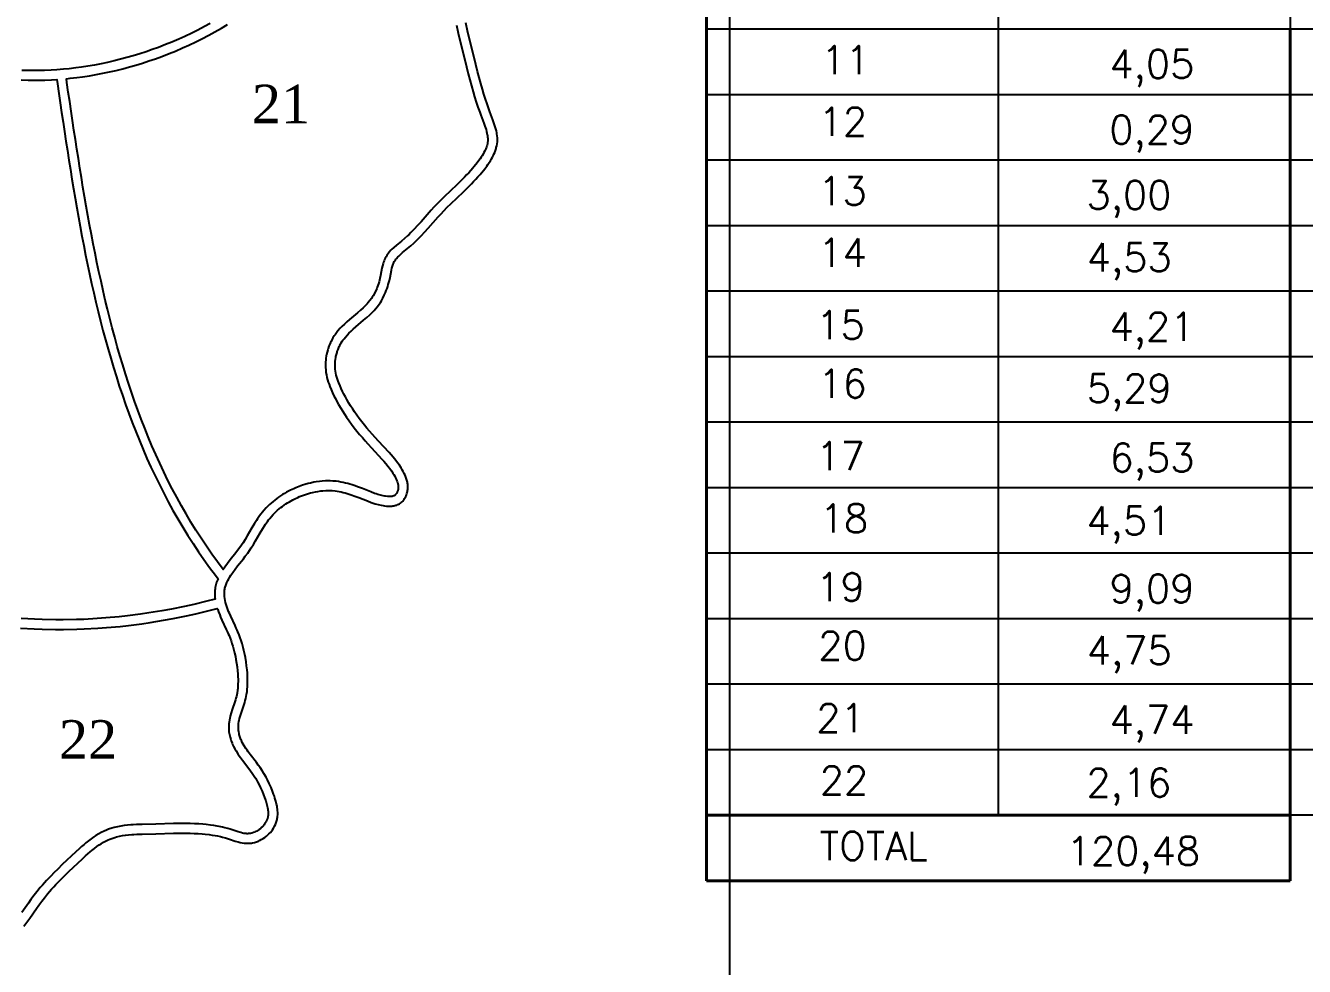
# Model space of a CAD drawing. Header units: metres. Extents: x 711461 to 714408, y 7855790 to 7857874.
# Drawn here: x 713334 to 713999, y 7856572 to 7857060 of the extents above; entities that cross this region are included whole.
import ezdxf
from ezdxf.enums import TextEntityAlignment as Align

# ---------------------------------------------------------------- set-up
doc = ezdxf.new("R2010")
doc.units = ezdxf.units.M
doc.linetypes.add('CONTINUO', pattern=[0])
for name, color, linetype in [('011400xxxx', 1, 'Continuous'), ('011400xxxx019', 5, 'Continuous'), ('011400xxxx020', 5, 'Continuous'), ('011400xxxx021', 5, 'Continuous'), ('011400xxxx022', 5, 'Continuous'), ('Legenda', 7, 'Continuous'), ('MALHA', 8, 'CONTINUO'), ('Margen2', 5, 'Continuous'), ('NUMERAÇÕES', 7, 'Continuous'), ('texto', 7, 'Continuous'), ('ÁREAS', 7, 'Continuous')]:
    doc.layers.add(name, color=color, linetype=linetype)
doc.layers.add('NUMERAÇÕES DOS TALHÕES', color=7, linetype='Continuous', true_color=0xffffff)
doc.styles.add('AREAS', font='times.ttf')
doc.styles.add('SIMPLEX', font='simplex', dxfattribs={"height": 0.2})

# ---------------------------------------------------------------- blocks, each defined once
blk = doc.blocks.new('area_de_talhao')
at = {"layer": 'NUMERAÇÕES', "linetype": 'Continuous', "style": 'AREAS'}
blk.add_attdef('NRO', text='', height=20, dxfattribs=at).set_placement((0, 6.08), align=Align.CENTER)
at = {"layer": 'ÁREAS', "linetype": 'Continuous', "style": 'AREAS', "flags": 1}
for tag, height, p in [('AREAREAL', 0.001, (0, 0)), ('AREA', 20, (0, -23.92))]:
    blk.add_attdef(tag, text='', height=height, dxfattribs=at).set_placement(p, align=Align.CENTER)

msp = doc.modelspace()

# ---------------------------------------------------------------- linework, layer by layer
at = {"layer": '011400xxxx'}
msp.add_lwpolyline([(713333.08, 7856592.42), (713334.69, 7856594.55), (713336.26, 7856596.74), (713339.66, 7856601.63), (713340.91, 7856603.4), (713342.5, 7856605.57), (713343.81, 7856607.27), (713345.5, 7856609.33), (713346.54, 7856610.54), (713347.6, 7856611.74), (713348.67, 7856612.91), (713349.75, 7856614.07), (713350.86, 7856615.22), (713352.34, 7856616.74), (713354.23, 7856618.61), (713356.54, 7856620.84), (713363.63, 7856627.54), (713365.23, 7856629.03), (713366.45, 7856630.12), (713367.68, 7856631.19), (713368.51, 7856631.89), (713369.78, 7856632.9), (713371.06, 7856633.87), (713372.37, 7856634.78), (713373.25, 7856635.36), (713374.6, 7856636.17), (713375.52, 7856636.66), (713376.93, 7856637.35), (713377.88, 7856637.75), (713378.85, 7856638.12), (713380.34, 7856638.6), (713381.34, 7856638.89), (713382.88, 7856639.25), (713384.43, 7856639.55), (713386.01, 7856639.79), (713387.61, 7856639.98), (713389.22, 7856640.13), (713390.3, 7856640.2), (713391.94, 7856640.29), (713394.68, 7856640.39), (713401.8, 7856640.53), (713410.97, 7856640.77), (713415.24, 7856640.83), (713417.36, 7856640.82), (713419.48, 7856640.79), (713421.59, 7856640.72), (713423.7, 7856640.61), (713425.81, 7856640.45), (713427.39, 7856640.3), (713429.49, 7856640.05), (713431.07, 7856639.82), (713432.64, 7856639.56), (713433.69, 7856639.36), (713435.26, 7856639.03), (713436.31, 7856638.78), (713437.87, 7856638.37), (713438.9, 7856638.07), (713439.94, 7856637.75), (713443.03, 7856636.73), (713444.57, 7856636.27), (713445.61, 7856636.01), (713446.65, 7856635.8), (713447.69, 7856635.64), (713448.21, 7856635.59), (713448.74, 7856635.56), (713449.27, 7856635.55), (713449.8, 7856635.56), (713450.33, 7856635.59), (713450.86, 7856635.64), (713451.39, 7856635.71), (713451.91, 7856635.8), (713452.97, 7856636.04), (713454, 7856636.36), (713455.03, 7856636.75), (713455.53, 7856636.97), (713456.51, 7856637.46), (713457.46, 7856638.02), (713458.38, 7856638.64), (713459.26, 7856639.32), (713460.09, 7856640.05), (713460.48, 7856640.44), (713461.24, 7856641.25), (713461.93, 7856642.11), (713462.26, 7856642.55), (713462.87, 7856643.46), (713463.41, 7856644.41), (713463.88, 7856645.39), (713464.28, 7856646.39), (713464.44, 7856646.89), (713464.59, 7856647.41), (713464.72, 7856647.92), (713464.83, 7856648.44), (713464.92, 7856648.96), (713464.99, 7856649.49), (713465.06, 7856650.54), (713465.07, 7856651.6), (713465.01, 7856652.67), (713464.95, 7856653.21), (713464.81, 7856654.28), (713464.71, 7856654.81), (713464.5, 7856655.88), (713464.1, 7856657.47), (713463.63, 7856659.05), (713463.3, 7856660.09), (713462.94, 7856661.12), (713462.38, 7856662.64), (713461.57, 7856664.63), (713460.68, 7856666.59), (713459.74, 7856668.5), (713458.98, 7856669.91), (713457.92, 7856671.76), (713457.08, 7856673.12), (713455.9, 7856674.9), (713454.98, 7856676.22), (713454.03, 7856677.51), (713450.72, 7856681.77), (713449.75, 7856683.06), (713449.13, 7856683.93), (713448.52, 7856684.81), (713447.66, 7856686.15), (713447.13, 7856687.07), (713446.63, 7856688.01), (713446.18, 7856688.98), (713445.97, 7856689.47), (713445.58, 7856690.47), (713445.41, 7856690.98), (713445.11, 7856692.01), (713444.98, 7856692.53), (713444.78, 7856693.59), (713444.71, 7856694.11), (713444.66, 7856694.64), (713444.62, 7856695.17), (713444.61, 7856695.69), (713444.62, 7856696.22), (713444.69, 7856697.26), (713444.75, 7856697.78), (713444.91, 7856698.82), (713445.02, 7856699.34), (713445.26, 7856700.37), (713445.69, 7856701.92), (713446.19, 7856703.47), (713447.59, 7856707.6), (713447.92, 7856708.64), (713448.22, 7856709.69), (713448.48, 7856710.73), (713448.7, 7856711.78), (713448.9, 7856712.84), (713449.13, 7856714.43), (713449.24, 7856715.49), (713449.36, 7856717.09), (713449.41, 7856718.16), (713449.44, 7856719.77), (713449.43, 7856720.84), (713449.37, 7856722.45), (713449.28, 7856724.06), (713449.14, 7856725.66), (713448.91, 7856727.8), (713448.61, 7856729.93), (713448.26, 7856732.05), (713447.95, 7856733.63), (713447.48, 7856735.73), (713447.08, 7856737.29), (713446.5, 7856739.35), (713446.03, 7856740.89), (713445.52, 7856742.41), (713444.97, 7856743.91), (713444.39, 7856745.4), (713443.98, 7856746.39), (713443.55, 7856747.36), (713442.89, 7856748.82), (713440.62, 7856753.64), (713439.97, 7856755.1), (713439.55, 7856756.08), (713438.96, 7856757.58), (713438.6, 7856758.59), (713438.27, 7856759.62), (713437.98, 7856760.67), (713437.72, 7856761.72), (713437.52, 7856762.78), (713437.39, 7856763.85), (713437.34, 7856764.38), (713437.32, 7856764.91), (713437.32, 7856765.44), (713437.34, 7856765.97), (713437.38, 7856766.5), (713437.44, 7856767.02), (713437.53, 7856767.54), (713437.64, 7856768.06), (713437.76, 7856768.57), (713438.08, 7856769.59), (713438.26, 7856770.1), (713438.67, 7856771.1), (713439.14, 7856772.08), (713439.65, 7856773.04), (713440.2, 7856773.99), (713440.77, 7856774.91), (713441.68, 7856776.27), (713442.94, 7856778.01), (713444.24, 7856779.71), (713447.23, 7856783.45), (713448.21, 7856784.7), (713449.47, 7856786.41), (713450.38, 7856787.71), (713451.26, 7856789.05), (713452.39, 7856790.87), (713453.48, 7856792.71), (713455.91, 7856796.89), (713457.3, 7856799.18), (713458.16, 7856800.54), (713458.75, 7856801.42), (713459.67, 7856802.73), (713460.3, 7856803.58), (713460.96, 7856804.42), (713461.64, 7856805.23), (713462.7, 7856806.42), (713463.45, 7856807.18), (713464.21, 7856807.92), (713465, 7856808.64), (713465.81, 7856809.34), (713466.64, 7856810.01), (713467.5, 7856810.66), (713468.37, 7856811.29), (713469.26, 7856811.9), (713470.17, 7856812.48), (713471.1, 7856813.04), (713472.04, 7856813.58), (713472.99, 7856814.1), (713473.96, 7856814.59), (713475.44, 7856815.28), (713476.44, 7856815.71), (713477.96, 7856816.31), (713479.51, 7856816.85), (713480.54, 7856817.18), (713482.11, 7856817.63), (713483.17, 7856817.89), (713484.76, 7856818.23), (713485.82, 7856818.42), (713487.42, 7856818.64), (713488.49, 7856818.76), (713490.1, 7856818.86), (713491.17, 7856818.88), (713492.24, 7856818.87), (713493.3, 7856818.83), (713494.89, 7856818.69), (713495.95, 7856818.55), (713497, 7856818.38), (713498.04, 7856818.17), (713499.08, 7856817.93), (713500.11, 7856817.66), (713501.14, 7856817.36), (713502.17, 7856817.04), (713503.19, 7856816.71), (713505.21, 7856815.98), (713507.22, 7856815.22), (713511.68, 7856813.45), (713513.65, 7856812.7), (713514.65, 7856812.35), (713515.66, 7856812.03), (713517.21, 7856811.58), (713518.81, 7856811.21), (713519.91, 7856811.01), (713520.47, 7856810.92), (713521.6, 7856810.8), (713522.16, 7856810.76), (713523.28, 7856810.73), (713523.84, 7856810.75), (713524.39, 7856810.78), (713524.93, 7856810.84), (713525.47, 7856810.93), (713525.99, 7856811.04), (713526.5, 7856811.18), (713527, 7856811.35), (713527.49, 7856811.54), (713527.96, 7856811.77), (713528.41, 7856812.03), (713528.84, 7856812.33), (713529.25, 7856812.66), (713529.65, 7856813.02), (713530.02, 7856813.4), (713530.37, 7856813.82), (713530.69, 7856814.25), (713531, 7856814.71), (713531.28, 7856815.19), (713531.54, 7856815.69), (713531.77, 7856816.2), (713531.98, 7856816.72), (713532.16, 7856817.25), (713532.32, 7856817.79), (713532.45, 7856818.33), (713532.55, 7856818.87), (713532.63, 7856819.42), (713532.68, 7856819.96), (713532.7, 7856820.51), (713532.69, 7856821.05), (713532.66, 7856821.58), (713532.61, 7856822.12), (713532.53, 7856822.65), (713532.44, 7856823.18), (713532.32, 7856823.71), (713532.18, 7856824.23), (713531.86, 7856825.26), (713531.67, 7856825.78), (713531.25, 7856826.79), (713530.79, 7856827.78), (713530.28, 7856828.75), (713529.74, 7856829.7), (713529.17, 7856830.62), (713528.28, 7856831.97), (713527.34, 7856833.28), (713526.37, 7856834.55), (713525.01, 7856836.2), (713523.96, 7856837.41), (713522.9, 7856838.6), (713517.45, 7856844.46), (713515.66, 7856846.44), (713514.23, 7856848.03), (713512.83, 7856849.64), (713511.44, 7856851.27), (713510.08, 7856852.92), (713508.75, 7856854.59), (713507.45, 7856856.28), (713506.19, 7856858), (713504.96, 7856859.75), (713504.07, 7856861.07), (713502.92, 7856862.87), (713502.09, 7856864.24), (713501.01, 7856866.09), (713500.24, 7856867.49), (713499.49, 7856868.91), (713498.78, 7856870.35), (713498.09, 7856871.81), (713497.43, 7856873.28), (713496.81, 7856874.77), (713496.43, 7856875.77), (713496.08, 7856876.79), (713495.77, 7856877.81), (713495.5, 7856878.84), (713495.27, 7856879.89), (713495.09, 7856880.94), (713494.96, 7856882), (713494.88, 7856883.08), (713494.87, 7856884.16), (713494.9, 7856885.25), (713494.99, 7856886.33), (713495.05, 7856886.88), (713495.22, 7856887.96), (713495.32, 7856888.49), (713495.57, 7856889.56), (713495.86, 7856890.61), (713496.02, 7856891.13), (713496.39, 7856892.16), (713496.59, 7856892.67), (713497.02, 7856893.66), (713497.26, 7856894.15), (713497.76, 7856895.11), (713498.03, 7856895.57), (713498.6, 7856896.48), (713498.9, 7856896.92), (713499.53, 7856897.78), (713500.2, 7856898.61), (713501.26, 7856899.81), (713502, 7856900.58), (713503.15, 7856901.71), (713504.34, 7856902.8), (713505.56, 7856903.87), (713509.68, 7856907.36), (713511.31, 7856908.77), (713512.89, 7856910.2), (713513.66, 7856910.94), (713514.41, 7856911.69), (713515.14, 7856912.46), (713515.84, 7856913.24), (713516.85, 7856914.46), (713517.79, 7856915.73), (713518.38, 7856916.61), (713518.94, 7856917.51), (713519.72, 7856918.9), (713520.43, 7856920.33), (713521.09, 7856921.8), (713521.48, 7856922.8), (713521.86, 7856923.82), (713522.2, 7856924.85), (713522.51, 7856925.89), (713522.8, 7856926.95), (713523.07, 7856928.01), (713523.41, 7856929.62), (713524.11, 7856933.4), (713524.34, 7856934.45), (713524.63, 7856935.47), (713524.79, 7856935.96), (713524.97, 7856936.45), (713525.17, 7856936.92), (713525.4, 7856937.38), (713525.64, 7856937.83), (713525.91, 7856938.27), (713526.2, 7856938.69), (713526.51, 7856939.11), (713526.84, 7856939.51), (713527.54, 7856940.29), (713527.92, 7856940.67), (713528.7, 7856941.41), (713529.94, 7856942.48), (713532.53, 7856944.57), (713534.21, 7856946), (713535.83, 7856947.47), (713536.61, 7856948.22), (713537.77, 7856949.36), (713539.65, 7856951.29), (713541.47, 7856953.25), (713543.24, 7856955.22), (713548.5, 7856961.15), (713549.91, 7856962.7), (713551.35, 7856964.23), (713553.18, 7856966.09), (713555.05, 7856967.93), (713561.53, 7856974.12), (713564.2, 7856976.73), (713565.71, 7856978.26), (713566.84, 7856979.42), (713567.96, 7856980.61), (713569.06, 7856981.83), (713570.16, 7856983.07), (713570.88, 7856983.92), (713571.94, 7856985.21), (713572.64, 7856986.09), (713573.66, 7856987.44), (713574.31, 7856988.36), (713574.94, 7856989.28), (713575.54, 7856990.22), (713576.11, 7856991.17), (713576.64, 7856992.13), (713577.14, 7856993.1), (713577.37, 7856993.59), (713577.8, 7856994.57), (713578.18, 7856995.56), (713578.5, 7856996.56), (713578.64, 7856997.06), (713578.88, 7856998.07), (713579.06, 7856999.08), (713579.17, 7857000.09), (713579.21, 7857001.12), (713579.18, 7857002.14), (713579.1, 7857003.17), (713578.95, 7857004.2), (713578.86, 7857004.72), (713578.65, 7857005.75), (713578.39, 7857006.79), (713578.09, 7857007.82), (713577.77, 7857008.86), (713577.42, 7857009.9), (713576.86, 7857011.46), (713575.28, 7857015.61), (713574.71, 7857017.16), (713573.81, 7857019.73), (713572.96, 7857022.29), (713572.16, 7857024.84), (713571.4, 7857027.39), (713570.53, 7857030.45), (713569.71, 7857033.51), (713568.92, 7857036.58), (713568.02, 7857040.17), (713563.75, 7857057.8), (713562.72, 7857061.95)], dxfattribs=at)
at = {"layer": '011400xxxx019'}
msp.add_lwpolyline([(713430.02, 7857061.58), (713426.98, 7857059.93), (713423.47, 7857058.11), (713420.38, 7857056.57), (713416.81, 7857054.88), (713413.66, 7857053.46), (713410.02, 7857051.9), (713406.83, 7857050.6), (713403.14, 7857049.17), (713399.89, 7857047.99), (713396.62, 7857046.86), (713393.33, 7857045.79), (713390.03, 7857044.78), (713386.71, 7857043.83), (713383.37, 7857042.94), (713380.02, 7857042.1), (713376.65, 7857041.33), (713373.27, 7857040.62), (713369.88, 7857039.97), (713366.48, 7857039.38), (713363.06, 7857038.86), (713360.13, 7857038.46), (713356.7, 7857038.06), (713353.76, 7857037.77), (713350.32, 7857037.5), (713347.37, 7857037.31), (713343.91, 7857037.17), (713341.46, 7857037.1), (713338.01, 7857037.08), (713335.55, 7857037.1), (713332.1, 7857037.2)], dxfattribs=at)
at = {"layer": '011400xxxx020'}
msp.add_lwpolyline([(713331.82, 7857032.21), (713335.37, 7857032.1), (713337.91, 7857032.08), (713341.45, 7857032.1), (713344, 7857032.16), (713347.54, 7857032.31), (713350.26, 7857032.48), (713350.6, 7857030.15), (713351.31, 7857025.2), (713352.04, 7857020.25), (713352.76, 7857015.3), (713353.5, 7857010.35), (713354.24, 7857005.4), (713354.99, 7857000.45), (713355.75, 7856995.5), (713356.52, 7856990.56), (713357.31, 7856985.61), (713358.11, 7856980.67), (713358.93, 7856975.73), (713359.76, 7856970.79), (713360.62, 7856965.85), (713361.5, 7856960.92), (713362.4, 7856955.99), (713363.32, 7856951.06), (713364.27, 7856946.14), (713365.25, 7856941.22), (713366.25, 7856936.31), (713367.29, 7856931.4), (713368.36, 7856926.5), (713369.46, 7856921.6), (713370.6, 7856916.71), (713371.78, 7856911.83), (713373, 7856906.96), (713374.25, 7856902.1), (713375.55, 7856897.25), (713376.9, 7856892.41), (713378.29, 7856887.58), (713379.73, 7856882.77), (713381.21, 7856877.97), (713382.75, 7856873.18), (713384.34, 7856868.41), (713385.99, 7856863.66), (713387.7, 7856858.93), (713389.46, 7856854.22), (713391.28, 7856849.52), (713393.16, 7856844.86), (713395.11, 7856840.21), (713397.12, 7856835.6), (713399.2, 7856831.01), (713401.34, 7856826.45), (713403.55, 7856821.93), (713405.84, 7856817.43), (713408.19, 7856812.98), (713410.62, 7856808.56), (713413.11, 7856804.18), (713415.69, 7856799.84), (713418.33, 7856795.55), (713421.05, 7856791.3), (713423.85, 7856787.1), (713426.72, 7856782.95), (713429.66, 7856778.86), (713432.66, 7856774.82), (713434.05, 7856773), (713434.05, 7856773), (713433.59, 7856771.9), (713433.33, 7856771.18), (713432.95, 7856769.91), (713432.76, 7856769.17), (713432.61, 7856768.46), (713432.49, 7856767.74), (713432.4, 7856767), (713432.34, 7856766.25), (713432.32, 7856765.52), (713432.32, 7856764.79), (713432.35, 7856764.07), (713432.41, 7856763.33), (713432.52, 7856762.48), (713428.18, 7856761.34), (713421.46, 7856759.72), (713416.64, 7856758.65), (713409.81, 7856757.26), (713404.89, 7856756.36), (713398.07, 7856755.24), (713393.8, 7856754.62), (713387, 7856753.75), (713382.62, 7856753.27), (713375.71, 7856752.64), (713371.22, 7856752.31), (713364.32, 7856751.94), (713360.5, 7856751.8), (713353.63, 7856751.68), (713349.7, 7856751.68), (713342.73, 7856751.81), (713338.75, 7856751.96), (713331.8, 7856752.35)], dxfattribs=at)
at = {"layer": '011400xxxx021'}
msp.add_lwpolyline([(713557.87, 7857060.73), (713558.9, 7857056.61), (713563.16, 7857038.98), (713564.07, 7857035.35), (713564.87, 7857032.24), (713565.71, 7857029.12), (713566.6, 7857026), (713567.38, 7857023.38), (713568.2, 7857020.75), (713569.08, 7857018.11), (713570.01, 7857015.47), (713570.6, 7857013.86), (713572.17, 7857009.73), (713572.7, 7857008.26), (713573.01, 7857007.32), (713573.3, 7857006.39), (713573.55, 7857005.5), (713573.77, 7857004.63), (713573.95, 7857003.77), (713574.01, 7857003.42), (713574.12, 7857002.61), (713574.19, 7857001.86), (713574.21, 7857001.15), (713574.18, 7857000.46), (713574.11, 7856999.77), (713573.98, 7856999.07), (713573.8, 7856998.32), (713573.72, 7856998.01), (713573.46, 7856997.23), (713573.17, 7856996.46), (713572.82, 7856995.66), (713572.65, 7856995.31), (713572.23, 7856994.48), (713571.78, 7856993.67), (713571.29, 7856992.86), (713570.77, 7856992.04), (713570.21, 7856991.21), (713569.63, 7856990.4), (713568.68, 7856989.15), (713568.05, 7856988.35), (713567.04, 7856987.12), (713566.37, 7856986.34), (713565.34, 7856985.16), (713564.29, 7856984.01), (713563.22, 7856982.87), (713562.14, 7856981.75), (713560.68, 7856980.28), (713558.05, 7856977.72), (713551.57, 7856971.52), (713549.65, 7856969.63), (713547.75, 7856967.69), (713546.25, 7856966.1), (713544.78, 7856964.5), (713539.51, 7856958.55), (713537.77, 7856956.62), (713536.02, 7856954.73), (713534.23, 7856952.88), (713533.14, 7856951.82), (713532.42, 7856951.14), (713530.91, 7856949.76), (713529.33, 7856948.42), (713526.73, 7856946.32), (713525.35, 7856945.13), (713524.42, 7856944.25), (713523.9, 7856943.73), (713523.04, 7856942.77), (713522.56, 7856942.18), (713522.13, 7856941.6), (713521.71, 7856940.99), (713521.32, 7856940.35), (713520.95, 7856939.67), (713520.62, 7856938.98), (713520.33, 7856938.3), (713520.07, 7856937.62), (713519.84, 7856936.92), (713519.49, 7856935.66), (713519.21, 7856934.4), (713518.51, 7856930.6), (713518.2, 7856929.13), (713517.97, 7856928.21), (713517.71, 7856927.28), (713517.43, 7856926.36), (713517.13, 7856925.47), (713516.81, 7856924.58), (713516.47, 7856923.74), (713515.91, 7856922.46), (713515.3, 7856921.24), (713514.63, 7856920.05), (713514.18, 7856919.32), (713513.7, 7856918.61), (713512.91, 7856917.54), (713512.05, 7856916.51), (713511.46, 7856915.85), (713510.83, 7856915.18), (713510.16, 7856914.51), (713509.48, 7856913.86), (713507.99, 7856912.51), (713506.43, 7856911.16), (713502.3, 7856907.66), (713501, 7856906.52), (713499.71, 7856905.34), (713498.45, 7856904.1), (713497.58, 7856903.19), (713496.37, 7856901.83), (713495.57, 7856900.82), (713494.82, 7856899.81), (713494.42, 7856899.22), (713493.75, 7856898.15), (713493.38, 7856897.52), (713492.79, 7856896.4), (713492.48, 7856895.75), (713491.97, 7856894.59), (713491.7, 7856893.92), (713491.28, 7856892.72), (713491.06, 7856892.03), (713490.72, 7856890.78), (713490.43, 7856889.52), (713490.29, 7856888.81), (713490.1, 7856887.55), (713490.01, 7856886.83), (713489.91, 7856885.53), (713489.86, 7856884.2), (713489.89, 7856882.87), (713489.98, 7856881.54), (713490.14, 7856880.22), (713490.36, 7856878.92), (713490.64, 7856877.66), (713490.96, 7856876.43), (713491.33, 7856875.24), (713491.73, 7856874.08), (713492.16, 7856872.93), (713492.83, 7856871.3), (713493.54, 7856869.72), (713494.28, 7856868.16), (713495.04, 7856866.63), (713495.84, 7856865.12), (713496.66, 7856863.63), (713497.79, 7856861.68), (713498.68, 7856860.22), (713499.89, 7856858.33), (713500.84, 7856856.92), (713502.13, 7856855.08), (713503.45, 7856853.28), (713504.81, 7856851.5), (713506.2, 7856849.77), (713507.61, 7856848.06), (713509.04, 7856846.38), (713510.48, 7856844.72), (713511.94, 7856843.09), (713513.77, 7856841.08), (713519.2, 7856835.23), (713520.21, 7856834.1), (713521.19, 7856832.97), (713522.45, 7856831.44), (713523.33, 7856830.3), (713524.16, 7856829.14), (713524.95, 7856827.94), (713525.43, 7856827.15), (713525.89, 7856826.35), (713526.31, 7856825.55), (713526.68, 7856824.76), (713527.01, 7856823.96), (713527.12, 7856823.65), (713527.38, 7856822.85), (713527.46, 7856822.53), (713527.54, 7856822.19), (713527.6, 7856821.85), (713527.64, 7856821.52), (713527.68, 7856821.2), (713527.69, 7856820.89), (713527.7, 7856820.58), (713527.68, 7856820.28), (713527.66, 7856819.98), (713527.62, 7856819.68), (713527.56, 7856819.38), (713527.49, 7856819.07), (713527.4, 7856818.76), (713527.29, 7856818.46), (713527.18, 7856818.17), (713527.05, 7856817.88), (713526.91, 7856817.62), (713526.76, 7856817.37), (713526.61, 7856817.14), (713526.45, 7856816.93), (713526.3, 7856816.75), (713526.15, 7856816.59), (713526, 7856816.46), (713525.87, 7856816.35), (713525.74, 7856816.27), (713525.61, 7856816.19), (713525.45, 7856816.11), (713525.27, 7856816.04), (713525.06, 7856815.97), (713524.82, 7856815.9), (713524.55, 7856815.85), (713524.26, 7856815.8), (713523.94, 7856815.77), (713523.59, 7856815.74), (713523.27, 7856815.73), (713522.4, 7856815.75), (713522.06, 7856815.78), (713521.13, 7856815.88), (713520.74, 7856815.94), (713519.83, 7856816.11), (713518.47, 7856816.43), (713517.12, 7856816.81), (713516.24, 7856817.09), (713515.36, 7856817.4), (713513.48, 7856818.11), (713509.04, 7856819.87), (713506.95, 7856820.67), (713504.81, 7856821.43), (713503.69, 7856821.8), (713502.57, 7856822.15), (713501.43, 7856822.48), (713500.28, 7856822.78), (713499.1, 7856823.05), (713497.9, 7856823.3), (713496.69, 7856823.5), (713495.43, 7856823.66), (713493.62, 7856823.82), (713492.36, 7856823.87), (713491.13, 7856823.88), (713489.88, 7856823.85), (713488.08, 7856823.74), (713486.82, 7856823.61), (713485.04, 7856823.36), (713483.8, 7856823.14), (713482.04, 7856822.76), (713480.83, 7856822.46), (713479.1, 7856821.97), (713477.91, 7856821.59), (713476.21, 7856820.99), (713474.54, 7856820.33), (713473.4, 7856819.84), (713471.78, 7856819.08), (713470.68, 7856818.53), (713469.61, 7856817.96), (713468.56, 7856817.35), (713467.52, 7856816.73), (713466.5, 7856816.07), (713465.5, 7856815.39), (713464.52, 7856814.68), (713463.55, 7856813.94), (713462.61, 7856813.18), (713461.69, 7856812.39), (713460.79, 7856811.57), (713459.91, 7856810.72), (713459.05, 7856809.83), (713457.86, 7856808.5), (713457.07, 7856807.56), (713456.33, 7856806.62), (713455.62, 7856805.66), (713454.62, 7856804.25), (713453.97, 7856803.27), (713453.05, 7856801.82), (713451.61, 7856799.44), (713449.17, 7856795.25), (713448.11, 7856793.46), (713447.05, 7856791.74), (713446.24, 7856790.51), (713445.42, 7856789.33), (713444.23, 7856787.74), (713443.3, 7856786.55), (713440.31, 7856782.79), (713438.93, 7856781), (713437.57, 7856779.12), (713436.68, 7856777.79), (713436.66, 7856777.83), (713433.7, 7856781.81), (713430.8, 7856785.84), (713427.98, 7856789.91), (713425.24, 7856794.04), (713422.57, 7856798.21), (713419.97, 7856802.43), (713417.44, 7856806.69), (713414.98, 7856811), (713412.59, 7856815.35), (713410.28, 7856819.73), (713408.03, 7856824.16), (713405.85, 7856828.61), (713403.74, 7856833.11), (713401.69, 7856837.63), (713399.71, 7856842.18), (713397.79, 7856846.76), (713395.93, 7856851.36), (713394.13, 7856856), (713392.39, 7856860.65), (713390.71, 7856865.33), (713389.08, 7856870.02), (713387.5, 7856874.74), (713385.98, 7856879.47), (713384.51, 7856884.22), (713383.09, 7856888.99), (713381.71, 7856893.77), (713380.38, 7856898.57), (713379.09, 7856903.38), (713377.84, 7856908.2), (713376.64, 7856913.03), (713375.47, 7856917.87), (713374.34, 7856922.72), (713373.24, 7856927.58), (713372.18, 7856932.45), (713371.15, 7856937.32), (713370.15, 7856942.21), (713369.18, 7856947.1), (713368.23, 7856951.99), (713367.31, 7856956.9), (713366.42, 7856961.8), (713365.54, 7856966.72), (713364.69, 7856971.63), (713363.86, 7856976.55), (713363.04, 7856981.48), (713362.24, 7856986.4), (713361.46, 7856991.33), (713360.69, 7856996.27), (713359.93, 7857001.2), (713359.18, 7857006.14), (713358.44, 7857011.08), (713357.71, 7857016.03), (713356.98, 7857020.97), (713356.26, 7857025.92), (713355.55, 7857030.86), (713355.25, 7857032.89), (713357.15, 7857033.08), (713360.67, 7857033.49), (713363.68, 7857033.9), (713367.19, 7857034.43), (713370.68, 7857035.03), (713374.17, 7857035.7), (713377.64, 7857036.43), (713381.09, 7857037.22), (713384.53, 7857038.07), (713387.96, 7857038.99), (713391.37, 7857039.96), (713394.76, 7857041), (713398.13, 7857042.09), (713401.48, 7857043.25), (713404.81, 7857044.46), (713408.58, 7857045.91), (713411.87, 7857047.25), (713415.59, 7857048.84), (713418.82, 7857050.3), (713422.48, 7857052.03), (713425.65, 7857053.61), (713429.25, 7857055.47), (713432.36, 7857057.16), (713435.88, 7857059.15), (713438.94, 7857060.96)], dxfattribs=at)
at = {"layer": '011400xxxx022'}
msp.add_lwpolyline([(713331.47, 7856747.36), (713338.51, 7856746.96), (713342.59, 7856746.81), (713349.66, 7856746.68), (713353.68, 7856746.68), (713360.64, 7856746.81), (713364.55, 7856746.95), (713371.54, 7856747.32), (713376.11, 7856747.65), (713383.12, 7856748.29), (713387.59, 7856748.78), (713394.48, 7856749.66), (713398.84, 7856750.3), (713405.75, 7856751.43), (713410.76, 7856752.35), (713417.68, 7856753.76), (713422.59, 7856754.85), (713429.4, 7856756.49), (713433.67, 7856757.61), (713433.67, 7856757.61), (713433.87, 7856756.99), (713434.28, 7856755.83), (713434.92, 7856754.2), (713435.38, 7856753.1), (713436.08, 7856751.55), (713438.35, 7856746.72), (713438.98, 7856745.33), (713439.38, 7856744.43), (713439.75, 7856743.53), (713440.29, 7856742.15), (713440.8, 7856740.75), (713441.27, 7856739.35), (713441.71, 7856737.94), (713442.25, 7856736), (713442.61, 7856734.57), (713443.05, 7856732.6), (713443.34, 7856731.15), (713443.67, 7856729.17), (713443.95, 7856727.19), (713444.16, 7856725.19), (713444.29, 7856723.7), (713444.38, 7856722.21), (713444.43, 7856720.73), (713444.44, 7856719.78), (713444.41, 7856718.31), (713444.37, 7856717.39), (713444.26, 7856715.95), (713444.17, 7856715.06), (713443.96, 7856713.65), (713443.8, 7856712.76), (713443.61, 7856711.87), (713443.38, 7856710.98), (713443.13, 7856710.07), (713442.84, 7856709.15), (713441.44, 7856705.04), (713440.9, 7856703.36), (713440.41, 7856701.62), (713440.13, 7856700.39), (713439.99, 7856699.7), (713439.79, 7856698.46), (713439.71, 7856697.72), (713439.62, 7856696.42), (713439.61, 7856695.67), (713439.63, 7856694.96), (713439.67, 7856694.24), (713439.74, 7856693.52), (713439.85, 7856692.77), (713440.09, 7856691.47), (713440.28, 7856690.72), (713440.64, 7856689.48), (713440.88, 7856688.77), (713441.33, 7856687.58), (713441.62, 7856686.92), (713442.16, 7856685.78), (713442.75, 7856684.65), (713443.39, 7856683.56), (713444.35, 7856682.05), (713445.04, 7856681.05), (713445.73, 7856680.09), (713446.75, 7856678.73), (713450.04, 7856674.5), (713450.92, 7856673.3), (713451.77, 7856672.09), (713452.86, 7856670.43), (713453.62, 7856669.2), (713454.61, 7856667.48), (713455.29, 7856666.21), (713456.16, 7856664.45), (713456.97, 7856662.66), (713457.72, 7856660.83), (713458.23, 7856659.44), (713458.55, 7856658.51), (713458.86, 7856657.57), (713459.27, 7856656.16), (713459.62, 7856654.77), (713459.8, 7856653.89), (713459.86, 7856653.51), (713459.99, 7856652.62), (713460.02, 7856652.28), (713460.07, 7856651.47), (713460.06, 7856650.73), (713460.01, 7856649.98), (713459.97, 7856649.69), (713459.92, 7856649.36), (713459.85, 7856649.04), (713459.77, 7856648.72), (713459.67, 7856648.39), (713459.58, 7856648.1), (713459.3, 7856647.4), (713458.98, 7856646.74), (713458.61, 7856646.09), (713458.16, 7856645.42), (713457.98, 7856645.17), (713457.46, 7856644.54), (713456.9, 7856643.93), (713456.68, 7856643.71), (713456.06, 7856643.16), (713455.44, 7856642.68), (713454.8, 7856642.25), (713454.13, 7856641.86), (713453.4, 7856641.5), (713453.13, 7856641.38), (713452.39, 7856641.09), (713451.68, 7856640.88), (713450.93, 7856640.71), (713450.63, 7856640.65), (713450.28, 7856640.61), (713449.94, 7856640.58), (713449.61, 7856640.56), (713449.27, 7856640.55), (713448.94, 7856640.56), (713448.61, 7856640.58), (713448.3, 7856640.61), (713447.52, 7856640.72), (713446.73, 7856640.89), (713445.9, 7856641.1), (713444.52, 7856641.51), (713441.46, 7856642.51), (713440.34, 7856642.86), (713439.2, 7856643.19), (713437.52, 7856643.63), (713436.36, 7856643.9), (713434.68, 7856644.26), (713433.53, 7856644.48), (713431.84, 7856644.76), (713430.14, 7856645.01), (713427.92, 7856645.27), (713426.23, 7856645.43), (713424.01, 7856645.6), (713421.8, 7856645.71), (713419.6, 7856645.79), (713417.4, 7856645.82), (713415.21, 7856645.83), (713410.87, 7856645.77), (713401.69, 7856645.53), (713394.54, 7856645.39), (713391.71, 7856645.29), (713389.99, 7856645.19), (713388.82, 7856645.11), (713387.08, 7856644.95), (713385.34, 7856644.74), (713383.58, 7856644.48), (713381.83, 7856644.14), (713380.1, 7856643.73), (713378.89, 7856643.39), (713377.19, 7856642.84), (713376.02, 7856642.39), (713374.86, 7856641.9), (713373.24, 7856641.11), (713372.13, 7856640.51), (713370.61, 7856639.6), (713369.57, 7856638.93), (713368.12, 7856637.92), (713366.71, 7856636.85), (713365.34, 7856635.76), (713364.44, 7856635), (713363.14, 7856633.87), (713361.86, 7856632.72), (713360.21, 7856631.19), (713353.08, 7856624.46), (713350.74, 7856622.19), (713348.8, 7856620.27), (713347.27, 7856618.7), (713346.12, 7856617.51), (713344.99, 7856616.3), (713343.88, 7856615.08), (713342.77, 7856613.83), (713341.67, 7856612.54), (713339.9, 7856610.38), (713338.51, 7856608.58), (713336.85, 7856606.32), (713335.57, 7856604.5), (713332.18, 7856599.62)], dxfattribs=at)
at = {"layer": 'MALHA'}
msp.add_lwpolyline([(713700, 7856091.45), (713700, 7857775)], dxfattribs=at)
at = {"layer": 'Margen2', "color": 7, "linetype": 'ByBlock', "lineweight": 40}
for p, q in [((713687.79, 7856650.1), (713991.11, 7856650.1)), ((713687.79, 7856616.06), (713991.11, 7856616.06))]:
    msp.add_line(p, q, dxfattribs=at)
for points in [[(714267.82, 7856650.1), (714267.82, 7857482.59), (713687.79, 7857482.59), (713687.79, 7857058.55), (713687.79, 7857024.51), (713687.79, 7856616.06)], [(713991.11, 7856616.06), (713991.11, 7857058.55)]]:
    msp.add_lwpolyline(points, dxfattribs=at)
at = {"layer": 'texto', "color": 7, "linetype": 'Continuous'}
for p, q in [((713839.45, 7857432.97), (713839.45, 7856650.1)), ((713991.11, 7857432.97), (713991.11, 7856922.4)), ((714267.82, 7857058.55), (713687.79, 7857058.55)), ((714267.82, 7857024.51), (713687.79, 7857024.51)), ((714267.82, 7856990.47), (713687.79, 7856990.47)), ((714267.82, 7856956.44), (713687.79, 7856956.44)), ((714267.82, 7856922.4), (713687.79, 7856922.4)), ((714267.82, 7856888.36), (713687.79, 7856888.36)), ((714267.82, 7856854.32), (713687.79, 7856854.32)), ((714267.82, 7856820.28), (713687.79, 7856820.28)), ((714267.82, 7856786.25), (713687.79, 7856786.25)), ((714267.82, 7856752.21), (713687.79, 7856752.21)), ((714267.82, 7856718.17), (713687.79, 7856718.17)), ((714267.82, 7856684.13), (713687.79, 7856684.13)), ((714267.82, 7856650.1), (713687.79, 7856650.1))]:
    msp.add_line(p, q, dxfattribs=at)

# ---------------------------------------------------------------- block references
at = {"layer": 'NUMERAÇÕES DOS TALHÕES'}
ref = msp.add_blockref('area_de_talhao', (713466.76, 7857003.68), dxfattribs=at)
ref.add_attrib('NRO', '21', dxfattribs={"layer": 'NUMERAÇÕES', "height": 20, "style": 'AREAS'}).set_placement((713466.76, 7857009.76), align=Align.CENTER)
ref = msp.add_blockref('area_de_talhao', (713366.49, 7856673.47, 558), dxfattribs=at)
ref.add_attrib('NRO', '22', dxfattribs={"layer": 'NUMERAÇÕES', "height": 20, "style": 'AREAS'}).set_placement((713366.49, 7856679.55, 558), align=Align.CENTER)

# ---------------------------------------------------------------- texts
at = {"layer": 'Legenda', "color": 7, "style": 'SIMPLEX'}
for s, p in [('11', (713747.49, 7857035.24)), ('4,05', (713897.22, 7857033.12)), ('12', (713746.08, 7857003.23)), ('0,29', (713897.16, 7856998.98)), ('13', (713745.92, 7856967.16)), ('3,00', (713885.34, 7856965.05)), ('14', (713745.92, 7856935.15)), ('4,53', (713885.45, 7856932.69)), ('15', (713744.91, 7856897.6)), ('4,21', (713897.27, 7856896.7)), ('16', (713745.92, 7856867.08)), ('5,29', (713885.45, 7856864.61)), ('17', (713744.91, 7856829.53)), ('6,53', (713897.27, 7856828.62)), ('18', (713746.68, 7856797.07)), ('4,51', (713885.26, 7856795.87)), ('19', (713744.91, 7856761.45)), ('9,09', (713897.27, 7856760.55)), ('20', (713745.92, 7856730.93)), ('4,75', (713885.45, 7856728.46)), ('21', (713744.91, 7856693.38)), ('4,74', (713897.27, 7856692.47)), ('22', (713746.68, 7856660.91)), ('2,16', (713885.26, 7856659.71)), ('TOTAL', (713746.68, 7856626.88))]:
    msp.add_text(s, height=14.7, dxfattribs=at).set_placement(p)
at = {"layer": 'texto', "color": 7, "linetype": 'Continuous', "style": 'SIMPLEX'}
msp.add_text('120,48', height=14.7, dxfattribs=at).set_placement((713944.31, 7856624.27), align=Align.RIGHT)

doc.saveas('drawing.dxf')
